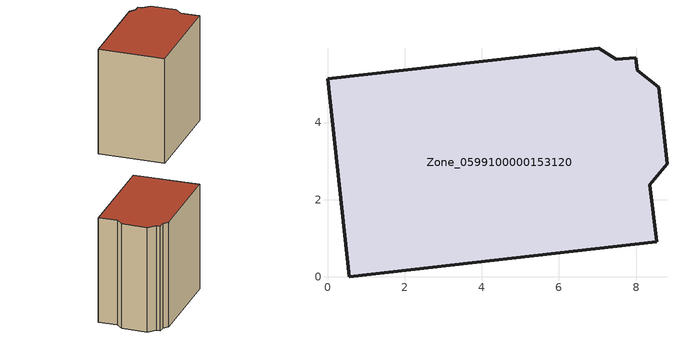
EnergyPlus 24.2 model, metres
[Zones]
Zone_0599100000153120
 floor ground (C_G): 0,5.14 7.04,5.93 7.49,5.64 7.99,5.68 8.03,5.36 8.58,4.92 8.8,2.93 8.36,2.39 8.53,0.91 0.57,0 z0
 wall outside (C_F): 0.57,0 8.53,0.91 8.36,2.39 8.8,2.93 8.58,4.92 8.03,5.36 7.99,5.68 7.49,5.64 7.04,5.93 0,5.14 0.57,0 z0:8.42
 roof outside (C_R): 7.04,5.93 0,5.14 0.57,0 8.53,0.91 8.36,2.39 8.8,2.93 8.58,4.92 8.03,5.36 7.99,5.68 7.49,5.64 z8.42
[BUILDING]
Pand.0599100000153120: North Axis=0; Terrain=City; Loads Convergence Tolerance Value=0.04; Temperature Convergence Tolerance Value=0.4; Solar Distribution=FullExterior; Maximum Number of Warmup Days=25; Minimum Number of Warmup Days=1
[Site:Location]
Rotterdam.The.Hague.AP_ZH_NLD Design_Conditions: Latitude=51.96; Longitude=4.45; Time Zone=1; Elevation=-4.5
[SITE:GROUNDTEMPERATURE:BUILDINGSURFACE]
18, 18, 18, 18, 18, 18, 18, 18, 18, 18, 18, 18
[MATERIAL] Thermal Absorptance=0.9; Solar Absorptance=0.7; Visible Absorptance=0.7
Name | Roughness | Thickness | Conductivity | Density | Specific Heat
G.TC.1946 | MediumSmooth | 0.15 | 1 | 540 | 1210
F.TC.1946 | Rough | 0.3 | 0.857143 | 1920 | 840
R.TC.1946 | MediumRough | 0.2 | 0.909091 | 1500 | 1000
[CONSTRUCTION]
C_G: G.TC.1946
C_F: F.TC.1946
C_R: R.TC.1946
[ZONE]
Zone_0599100000153120: Type=1; Multiplier=1; Ceiling Height=Autocalculate; Volume=Autocalculate; Floor Area=autocalculate; Part of Total Floor Area=Yes
[ZONEINFILTRATION:DESIGNFLOWRATE]
Infil_Zone_0599100000153120: Zone or ZoneList or Space or SpaceList=Zone_0599100000153120; Schedule=AlwaysOn; Design Flow Rate Calculation Method=Flow/Area; Flow Rate per Floor Area=0.003; Constant Term Coefficient=1; Temperature Term Coefficient=0; Velocity Term Coefficient=0; Velocity Squared Term Coefficient=0
[HVACTEMPLATE:ZONE:IDEALLOADSAIRSYSTEM]
Zone_0599100000153120: Maximum Heating Supply Air Temperature=50; Minimum Cooling Supply Air Temperature=13; Maximum Heating Supply Air Humidity Ratio=0.0156; Minimum Cooling Supply Air Humidity Ratio=0.0077; Heating Limit=NoLimit; Cooling Limit=NoLimit; Dehumidification Control Type=ConstantSensibleHeatRatio; Cooling Sensible Heat Ratio=0.7; Dehumidification Setpoint=60; Humidification Control Type=None; Humidification Setpoint=30; Outdoor Air Method=None; Outdoor Air Flow Rate per Person=0.00944; Outdoor Air Flow Rate per Zone Floor Area=0; Outdoor Air Flow Rate per Zone=0; Demand Controlled Ventilation Type=None; Outdoor Air Economizer Type=NoEconomizer; Heat Recovery Type=None; Sensible Heat Recovery Effectiveness=0.7; Latent Heat Recovery Effectiveness=0.65
[ZONECONTROL:THERMOSTAT]
ThermostatControl_Zone_0599100000153120: Zone or ZoneList=Zone_0599100000153120; Control Type Schedule=DualSetpointControlType; Control 1=Thermostat_Zone_0599100000153120; Temperature Difference Between Cutout And Setpoint=0
[THERMOSTATSETPOINT:DUALSETPOINT]
Thermostat_Zone_0599100000153120: Heating Setpoint Temperature Schedule=HeatingSetpoint_Zone_0599100000153120; Cooling Setpoint Temperature Schedule=CoolingSetpoint_Zone_0599100000153120
[SCHEDULE:COMPACT]
HeatingSetpoint_Zone_0599100000153120: Through: 12/31, For: AllDays, Until: 24:00, 21
CoolingSetpoint_Zone_0599100000153120: Through: 12/31, For: AllDays, Until: 24:00, 24
DualSetpointControlType: Through: 12/31, For: AllDays, Until: 24:00, 4
AlwaysOn: Through: 12/31, For: AllDays, Until: 24:00, 1
